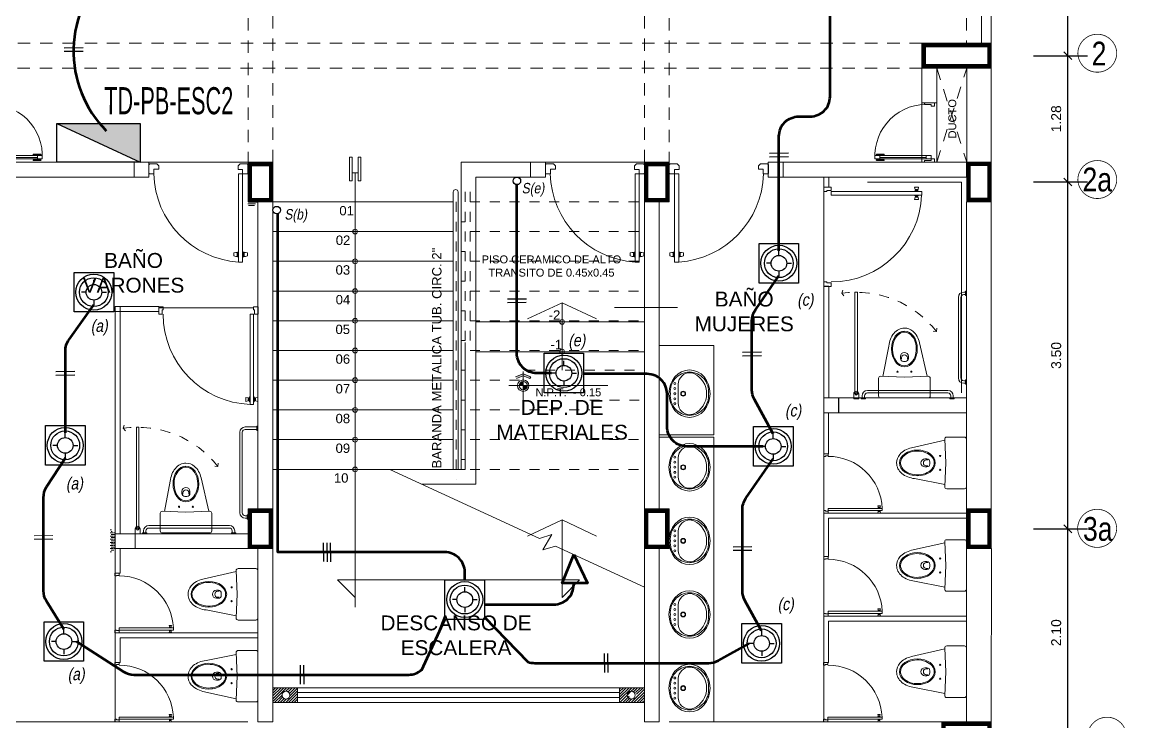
# Model space of a CAD drawing. Header units: millimetres. Extents: x 3354 to 3637, y 1117 to 1358.
# Drawn here: x 3563.05 to 3574.2, y 1167.85 to 1174.92 of the extents above; entities that cross this region are included whole.
import ezdxf

# ---------------------------------------------------------------- set-up
doc = ezdxf.new("R2010")
doc.units = ezdxf.units.MM
for name, pattern in [('CONTINUA', [0]), ('HIDDEN', [0.375, 0.25, -0.125]), ('TRAZOS1', [0.15, 0.1, -0.05])]:
    doc.linetypes.add(name, pattern=pattern)
for name, color, linetype, lineweight in [('ACCESORIOS', 4, 'Continuous', 18), ('cables', 152, 'Continuous', 60), ('CASCO', 252, 'Continuous', 9), ('MURO ALTO', 5, 'Continuous', 25), ('TABLERO', 122, 'Continuous', 25)]:
    doc.layers.add(name, color=color, linetype=linetype, lineweight=lineweight)
doc.layers.add('Efec-muebles', color=7, linetype='Continuous', lineweight=13, true_color=0x85826f)
doc.layers.add('LUMINARIAS', color=2, linetype='Continuous')
doc.styles.add('1', font='arial.ttf')
doc.styles.add('2-SIETE', font='ARIALN.TTF', dxfattribs={"height": 0.07})
doc.styles.add('BYE', font='ARIALN.TTF', dxfattribs={"oblique": 10, "height": 2})
doc.styles.get("Standard").update_dxf_attribs({"font": 'arial.ttf'})
doc.styles.add('style1', font='arial.ttf')
doc.styles.add('style2', font='arial.ttf')
doc.dimstyles.new('Esc  1  50', dxfattribs={"dimtxt": 0.1, "dimasz": 0.08, "dimexe": 0.2, "dimexo": 0.15, "dimgap": 0.065, "dimtad": 1, "dimzin": 4, "dimdsep": 46, "dimtxsty": 'Standard', "dimblk": 'OBLIQUE', "dimcen": 0.12, "dimdle": 0.15, "dimadec": 0, "dimazin": 0, "dimtfac": 1, "dimtix": 1, "dimtmove": 0, "dimatfit": 3, "dimldrblk": 'OBLIQUE', "dimfxl": 0, "dimarcsym": 0})

# ---------------------------------------------------------------- blocks, each defined once
blk = doc.blocks.new('ghjghg')
at = {"layer": 'Efec-muebles', "linetype": 'CONTINUA', "lineweight": 5, "ltscale": 0.002}
for p, q in [((722.41, 469.271), (722.41, 468.791)), ((722.609, 469.291), (722.43, 469.291)), ((722.619, 469.031), (722.629, 469.27)), ((722.628, 469.249), (722.933, 469.189)), ((722.629, 468.792), (722.619, 469.031)), ((722.779, 469.021), (722.779, 469.041)), ((722.801, 469.061), (722.815, 469.061)), ((722.815, 469.001), (722.801, 469.001)), ((722.809, 469.071), (722.829, 469.071)), ((722.829, 468.991), (722.809, 468.991)), ((722.869, 469.031), (722.869, 469.031)), ((722.629, 468.801), (722.965, 468.878)), ((722.43, 468.771), (722.609, 468.771))]:
    blk.add_line(p, q, dxfattribs=at)
for centre in [(722.675, 469.101), (722.675, 468.961)]:
    blk.add_circle(centre, 0.00635, dxfattribs=at)
for centre, radius, start, end in [((722.43, 469.271), 0.02, 90, 180), ((722.609, 469.271), 0.02, 357.5774, 90), ((722.809, 469.041), 0.03, 90, 180), ((722.809, 469.021), 0.03, 180, 270), ((722.815, 469.031), 0.03, 0, 90), ((722.815, 469.031), 0.03, 270, 0), ((722.829, 469.031), 0.04, 0, 90), ((722.829, 469.031), 0.04, 270, 360), ((722.43, 468.791), 0.02, 180, 270), ((722.609, 468.791), 0.02, 270, 2.4226)]:
    blk.add_arc(centre, radius, start, end, dxfattribs=at)
at = {"layer": 'Efec-muebles', "linetype": 'CONTINUA', "lineweight": 5, "ltscale": 0.002, "extrusion": (0, 0, -1)}
blk.add_ellipse((722.905, 469.031), major_axis=(0.18, 0), ratio=0.722222, dxfattribs=at)
at = {"layer": 'Efec-muebles', "linetype": 'CONTINUA', "lineweight": 5, "ltscale": 0.002}
for points, knots in [([(723.075, 469.031), (723.075, 469.003), (723.06, 468.974), (722.991, 468.919), (722.924, 468.904), (722.804, 468.926), (722.755, 468.961), (722.726, 469.042), (722.743, 469.088), (722.832, 469.148), (722.901, 469.159), (723.018, 469.131), (723.062, 469.093), (723.074, 469.045), (723.075, 469.038), (723.075, 469.031)], [0, 0, 0, 0, 0.74049, 0.74049, 1.813277, 1.813277, 2.886063, 2.886063, 3.958849, 3.958849, 5.031636, 5.031636, 6.104422, 6.104422, 6.283185, 6.283185, 6.283185, 6.283185]), ([(722.933, 469.189), (722.982, 469.184), (723.028, 469.167), (723.095, 469.11), (723.115, 469.071), (723.115, 469.031), (723.115, 469), (723.103, 468.97), (723.055, 468.912), (723.012, 468.889), (722.965, 468.878)], [4.853824, 4.853824, 4.853824, 4.853824, 5.580391, 5.580391, 6.283185, 6.283185, 6.283185, 6.822949, 6.822949, 7.551337, 7.551337, 7.551337, 7.551337])]:
    blk.add_open_spline(points, degree=3, knots=knots, dxfattribs=at)
blk = doc.blocks.new('hjkhjkuhku')
at = {"layer": 'CASCO'}
for p, q in [((734.6482, 326.1642), (734.6482, 326.2092)), ((734.6482, 326.2092), (734.6752, 326.2092)), ((734.6752, 326.1912), (734.6752, 326.2092)), ((735.2212, 326.2092), (735.2482, 326.2092)), ((735.2212, 326.1912), (735.2212, 326.2092)), ((735.2482, 326.2092), (735.2482, 326.1642)), ((735.2482, 326.2092), (735.2482, 326.1642)), ((734.6692, 326.1642), (734.6482, 326.1642)), ((734.6692, 326.1642), (734.6692, 326.1912)), ((734.6752, 326.1912), (734.6692, 326.1912)), ((734.6752, 326.1642), (734.6962, 326.1642)), ((734.6752, 326.1642), (734.6752, 325.6182)), ((734.6962, 325.6182), (734.6962, 326.1642)), ((735.2212, 326.1912), (735.2272, 326.1912)), ((735.2272, 326.1642), (735.2272, 326.1912)), ((735.2272, 326.1642), (735.2482, 326.1642)), ((734.6633, 325.6583), (734.649, 325.6612)), ((734.649, 325.6373), (734.649, 325.6612)), ((734.6743, 325.665), (734.6705, 325.6578)), ((734.6752, 325.665), (734.6743, 325.665)), ((734.6743, 325.665), (734.6743, 325.6335)), ((734.6962, 325.665), (734.6972, 325.665)), ((734.6972, 325.665), (734.701, 325.6578)), ((734.6972, 325.665), (734.6972, 325.6335)), ((734.7082, 325.6583), (734.7225, 325.6612)), ((734.7225, 325.6373), (734.7225, 325.6612)), ((734.6633, 325.6402), (734.649, 325.6373)), ((734.6633, 325.6545), (734.6633, 325.6583)), ((734.6633, 325.6545), (734.6633, 325.644)), ((734.6657, 325.6545), (734.6633, 325.6545)), ((734.6633, 325.644), (734.6633, 325.6402)), ((734.6657, 325.644), (734.6633, 325.644)), ((734.6681, 325.6559), (734.6657, 325.6559)), ((734.6657, 325.6545), (734.6657, 325.6559)), ((734.6657, 325.6545), (734.6657, 325.644)), ((734.6657, 325.644), (734.6657, 325.6426)), ((734.6681, 325.6426), (734.6657, 325.6426)), ((734.6681, 325.6559), (734.6681, 325.6578)), ((734.6705, 325.6578), (734.6681, 325.6578)), ((734.6681, 325.6559), (734.6681, 325.6426)), ((734.6681, 325.6426), (734.6681, 325.6406)), ((734.6705, 325.6406), (734.6681, 325.6406)), ((734.6705, 325.6578), (734.6705, 325.6406)), ((734.6743, 325.6335), (734.6705, 325.6406)), ((734.6752, 325.6335), (734.6743, 325.6335)), ((734.6752, 325.6182), (734.6962, 325.6182)), ((734.6962, 325.6492), (734.6962, 325.6492)), ((734.6962, 325.6492), (734.6962, 325.6492)), ((734.6962, 325.6335), (734.6972, 325.6335)), ((734.6972, 325.6335), (734.701, 325.6406)), ((734.701, 325.6578), (734.7034, 325.6578)), ((734.701, 325.6578), (734.701, 325.6406)), ((734.701, 325.6406), (734.7034, 325.6406)), ((734.7034, 325.6559), (734.7034, 325.6578)), ((734.7034, 325.6559), (734.7034, 325.6426)), ((734.7034, 325.6559), (734.7058, 325.6559)), ((734.7034, 325.6426), (734.7034, 325.6406)), ((734.7034, 325.6426), (734.7058, 325.6426)), ((734.7058, 325.6545), (734.7058, 325.6559)), ((734.7058, 325.6545), (734.7082, 325.6545)), ((734.7058, 325.6545), (734.7058, 325.644)), ((734.7058, 325.644), (734.7058, 325.6426)), ((734.7058, 325.644), (734.7082, 325.644)), ((734.7082, 325.6545), (734.7082, 325.6583)), ((734.7082, 325.6545), (734.7082, 325.644)), ((734.7082, 325.644), (734.7082, 325.6402)), ((734.7082, 325.6402), (734.7225, 325.6373))]:
    blk.add_line(p, q, dxfattribs=at)
blk.add_arc((734.6752, 326.1642), 0.546, 272.20423, 0, dxfattribs=at)
blk = doc.blocks.new('cgytutytry')
at = {"layer": 'CASCO'}
for p, q in [((-4.482, 891.175), (-4.487, 891.175)), ((-4.487, 891.175), (-4.487, 891.1)), ((-4.487, 891.1), (-4.487, 891.175)), ((-4.487, 891.175), (-4.482, 891.175)), ((-4.482, 891.18), (-4.482, 891.175)), ((-4.391, 891.18), (-4.482, 891.18)), ((-4.482, 891.175), (-4.482, 891.18)), ((-4.386, 891.126), (-4.432, 891.126)), ((-4.432, 891.126), (-4.432, 891.08)), ((-4.391, 891.18), (-4.391, 891.175)), ((-4.391, 891.18), (-4.391, 891.175)), ((-4.386, 891.175), (-4.391, 891.175)), ((-4.391, 891.175), (-4.386, 891.175)), ((-4.386, 891.175), (-4.386, 891.126)), ((-4.386, 891.175), (-4.386, 891.126)), ((-4.386, 891.085), (-4.386, 891.126)), ((-4.386, 891.126), (-3.497, 891.126)), ((-3.598, 891.132), (-3.598, 891.14)), ((-3.598, 891.14), (-3.594, 891.14)), ((-3.55, 891.132), (-3.598, 891.132)), ((-3.594, 891.155), (-3.589, 891.175)), ((-3.594, 891.14), (-3.594, 891.155)), ((-3.589, 891.175), (-3.559, 891.175)), ((-3.559, 891.175), (-3.554, 891.155)), ((-3.554, 891.155), (-3.554, 891.137)), ((-3.554, 891.137), (-3.55, 891.137)), ((-3.55, 891.137), (-3.55, 891.132)), ((-3.497, 891.126), (-3.497, 891.085)), ((-4.467, 891.08), (-4.487, 891.1)), ((-4.467, 891.08), (-4.487, 891.1)), ((-4.432, 891.08), (-4.467, 891.08)), ((-4.432, 891.08), (-4.467, 891.08)), ((-3.497, 891.085), (-4.386, 891.085)), ((-3.598, 891.075), (-3.598, 891.08)), ((-3.598, 891.08), (-3.55, 891.08)), ((-3.594, 891.075), (-3.598, 891.075)), ((-3.594, 891.057), (-3.594, 891.075)), ((-3.589, 891.037), (-3.594, 891.057)), ((-3.559, 891.037), (-3.589, 891.037)), ((-3.554, 891.057), (-3.559, 891.037)), ((-3.55, 891.075), (-3.554, 891.075)), ((-3.554, 891.075), (-3.554, 891.057)), ((-3.55, 891.08), (-3.55, 891.075)), ((-4.467, 890.281), (-4.487, 890.261)), ((-4.487, 890.261), (-4.467, 890.281)), ((-4.487, 890.261), (-4.487, 890.185)), ((-4.487, 890.185), (-4.487, 890.261)), ((-4.467, 890.281), (-4.433, 890.281)), ((-4.467, 890.281), (-4.433, 890.281)), ((-4.433, 890.281), (-4.433, 890.231)), ((-4.433, 890.231), (-4.386, 890.231)), ((-4.386, 890.231), (-4.386, 890.185)), ((-4.386, 890.231), (-4.386, 890.185)), ((-4.487, 890.185), (-4.482, 890.185)), ((-4.482, 890.185), (-4.487, 890.185)), ((-4.482, 890.185), (-4.482, 890.18)), ((-4.482, 890.18), (-4.482, 890.185)), ((-4.482, 890.18), (-4.391, 890.18)), ((-4.391, 890.185), (-4.386, 890.185)), ((-4.391, 890.185), (-4.391, 890.18)), ((-4.386, 890.185), (-4.391, 890.185)), ((-4.391, 890.185), (-4.391, 890.18))]:
    blk.add_line(p, q, dxfattribs=at)
for points in [[(-4.432, 891.08), (-4.432, 891.126), (-4.386, 891.126)], [(-4.386, 890.231), (-4.433, 890.231), (-4.433, 890.281)]]:
    blk.add_lwpolyline(points, dxfattribs=at)
for points in [[(-3.497, 891.126), (-3.497, 891.085), (-4.386, 891.085), (-4.386, 891.126)], [(-3.55, 891.132), (-3.55, 891.137), (-3.598, 891.137), (-3.598, 891.132)], [(-3.554, 891.14), (-3.554, 891.155), (-3.559, 891.175), (-3.589, 891.175), (-3.594, 891.155), (-3.594, 891.14)], [(-3.55, 891.08), (-3.55, 891.075), (-3.598, 891.075), (-3.598, 891.08)], [(-3.554, 891.071), (-3.554, 891.057), (-3.559, 891.037), (-3.589, 891.037), (-3.594, 891.057), (-3.594, 891.071)]]:
    blk.add_lwpolyline(points, close=True, dxfattribs=at)
blk.add_arc((-4.408, 891.143), 0.913, 271.3362, 356.359, dxfattribs=at)
blk = doc.blocks.new('puerta.90')
for p, q in [((-0.749, 0.05), (-0.749, 0.1)), ((-0.749, 0.072), (-0.05, 0.072)), ((-0.05, 0.05), (-0.05, 0.1))]:
    blk.add_line(p, q)
for points in [[(-0.075, 0.875), (0.025, 0.875), (0.025, 0.85), (0.075, 0.85), (0.075, 0.9), (-0.075, 0.9)], [(0.025, 0.05), (-0.824, 0.05), (-0.824, 0.1), (0.025, 0.1)], [(-0.796, 0.108), (-0.762, 0.108), (-0.762, 0.103), (-0.796, 0.103)], [(-0.796, 0.042), (-0.762, 0.042), (-0.762, 0.047), (-0.796, 0.047)], [(-0.075, 0.025), (0.025, 0.025), (0.025, 0.05), (0.075, 0.05), (0.075, 0), (-0.075, 0)]]:
    blk.add_lwpolyline(points, close=True)
for points in [[(-0.687, 0.124), (-0.797, 0.124), (-0.807, 0.114), (-0.807, 0.111), (-0.702, 0.111, 0.523954), (-0.687, 0.119)], [(-0.687, 0.026), (-0.797, 0.026), (-0.807, 0.036), (-0.807, 0.039), (-0.702, 0.039, -0.523954), (-0.687, 0.031)]]:
    blk.add_lwpolyline(points, format="xyb", close=True)
blk.add_arc((-0.043, 0.096), 0.782, 85.044, 183.3395)
blk = doc.blocks.new('dtyrdyt')
at = {"layer": 'CASCO'}
h = blk.add_hatch(color=256, dxfattribs=at)
h.paths.add_polyline_path([(850.126, 424.939), (850.167, 424.939, 0.414214), (850.126, 424.98)])
h.paths.add_polyline_path([(850.126, 424.898), (850.126, 424.939), (850.084, 424.939, 0.414214)])
blk.add_hatch(color=256, dxfattribs=at).paths.add_polyline_path([(850.126, 424.839), (850.057, 424.867), (850.049, 424.849), (850.126, 424.818), (850.202, 424.849), (850.194, 424.867)])
for p, q in [((850.126, 424.939), (850.126, 425.084)), ((849.981, 424.939), (850.981, 424.939)), ((850.126, 424.939), (850.126, 424.795)), ((850.126, 424.818), (850.049, 424.849)), ((850.126, 424.839), (850.057, 424.867)), ((850.126, 424.839), (850.194, 424.867)), ((850.126, 424.818), (850.202, 424.849)), ((850.202, 424.849), (850.194, 424.867))]:
    blk.add_line(p, q, dxfattribs=at)
for radius in [0.0578, 0.0413]:
    blk.add_circle((850.126, 424.939), radius, dxfattribs=at)
blk = doc.blocks.new('_Oblique')
at = {"color": 0, "linetype": 'ByBlock', "lineweight": -2}
blk.add_line((-0.5, -0.5), (0.5, 0.5), dxfattribs=at)
blk = doc.blocks.new('*D63')
at = {"layer": 'CASCO', "color": 0, "lineweight": -2, "transparency": 16777216}
for p, q in [((3573.601, 1167.552), (3573.601, 1169.951)), ((3573.255, 1169.801), (3573.801, 1169.801)), ((3573.255, 1167.702), (3573.801, 1167.702))]:
    blk.add_line(p, q, dxfattribs=at)
at = {"layer": 'Defpoints', "color": 0, "transparency": 16777216}
for p in [(3573.105, 1169.801), (3573.601, 1169.801), (3573.105, 1167.702)]:
    blk.add_point(p, dxfattribs=at)
at = {"layer": 'CASCO', "color": 0, "lineweight": -2, "transparency": 16777216, "xscale": 0.08, "yscale": 0.08, "zscale": 0.08}
for p, rotation in [((3573.601, 1169.801), 90), ((3573.601, 1167.702), 270)]:
    blk.add_blockref('_Oblique', p, dxfattribs=dict(at, rotation=rotation))
at = {"layer": 'CASCO', "color": 0, "transparency": 16777216, "insert": (3573.485, 1168.752), "char_height": 0.1, "attachment_point": 5, "rotation": 90}
blk.add_mtext('2.10', dxfattribs=at)
blk = doc.blocks.new('*D64')
at = {"layer": 'CASCO', "color": 0, "lineweight": -2, "transparency": 16777216}
for p, q in [((3573.601, 1169.651), (3573.601, 1173.452)), ((3573.255, 1173.302), (3573.801, 1173.302)), ((3573.255, 1169.801), (3573.801, 1169.801))]:
    blk.add_line(p, q, dxfattribs=at)
at = {"layer": 'Defpoints', "color": 0, "transparency": 16777216}
for p in [(3573.105, 1173.302), (3573.601, 1173.302), (3573.105, 1169.801)]:
    blk.add_point(p, dxfattribs=at)
at = {"layer": 'CASCO', "color": 0, "lineweight": -2, "transparency": 16777216, "xscale": 0.08, "yscale": 0.08, "zscale": 0.08}
for p, rotation in [((3573.601, 1173.302), 90), ((3573.601, 1169.801), 270)]:
    blk.add_blockref('_Oblique', p, dxfattribs=dict(at, rotation=rotation))
at = {"layer": 'CASCO', "color": 0, "transparency": 16777216, "insert": (3573.485, 1171.551), "char_height": 0.1, "attachment_point": 5, "rotation": 90}
blk.add_mtext('3.50', dxfattribs=at)
blk = doc.blocks.new('*D65')
at = {"layer": 'CASCO', "color": 0, "lineweight": -2, "transparency": 16777216}
for p, q in [((3573.601, 1174.427), (3573.601, 1177.602)), ((3573.255, 1177.452), (3573.801, 1177.452)), ((3573.255, 1174.577), (3573.801, 1174.577))]:
    blk.add_line(p, q, dxfattribs=at)
at = {"layer": 'Defpoints', "color": 0, "transparency": 16777216}
for p in [(3573.105, 1177.452), (3573.601, 1177.452), (3573.105, 1174.577)]:
    blk.add_point(p, dxfattribs=at)
at = {"layer": 'CASCO', "color": 0, "lineweight": -2, "transparency": 16777216, "xscale": 0.08, "yscale": 0.08, "zscale": 0.08}
for p, rotation in [((3573.601, 1177.452), 90), ((3573.601, 1174.577), 270)]:
    blk.add_blockref('_Oblique', p, dxfattribs=dict(at, rotation=rotation))
at = {"layer": 'CASCO', "color": 0, "transparency": 16777216, "insert": (3573.485, 1176.015), "char_height": 0.1, "attachment_point": 5, "rotation": 90}
blk.add_mtext('2.87', dxfattribs=at)
blk = doc.blocks.new('*D66')
at = {"layer": 'CASCO', "color": 0, "lineweight": -2, "transparency": 16777216}
for p, q in [((3573.601, 1173.152), (3573.601, 1174.727)), ((3573.255, 1174.577), (3573.801, 1174.577)), ((3573.255, 1173.302), (3573.801, 1173.302))]:
    blk.add_line(p, q, dxfattribs=at)
at = {"layer": 'Defpoints', "color": 0, "transparency": 16777216}
for p in [(3573.105, 1174.577), (3573.601, 1174.577), (3573.105, 1173.302)]:
    blk.add_point(p, dxfattribs=at)
at = {"layer": 'CASCO', "color": 0, "lineweight": -2, "transparency": 16777216, "xscale": 0.08, "yscale": 0.08, "zscale": 0.08}
for p, rotation in [((3573.601, 1174.577), 90), ((3573.601, 1173.302), 270)]:
    blk.add_blockref('_Oblique', p, dxfattribs=dict(at, rotation=rotation))
at = {"layer": 'CASCO', "color": 0, "transparency": 16777216, "insert": (3573.485, 1173.94), "char_height": 0.1, "attachment_point": 5, "rotation": 90}
blk.add_mtext('1.28', dxfattribs=at)
blk = doc.blocks.new('FLUORESCENTE CIRCULAR 1x32W')
at = {"layer": 'LUMINARIAS'}
for p, q in [((1338.2108, 550.5744), (1338.2108, 550.6095)), ((1338.1516, 550.5152), (1338.1165, 550.5152)), ((1338.27, 550.5152), (1338.3051, 550.5152)), ((1338.2108, 550.456), (1338.2108, 550.4209))]:
    blk.add_line(p, q, dxfattribs=at)
blk.add_lwpolyline([(1338.0603, 550.6647), (1338.3603, 550.6647), (1338.3603, 550.3647), (1338.0603, 550.3647)], close=True, dxfattribs=at)
for centre, radius in [((1338.2103, 550.5147), 0.136), ((1338.2103, 550.5147), 0.1091), ((1338.2108, 550.5152), 0.0592)]:
    blk.add_circle(centre, radius, dxfattribs=at)
blk = doc.blocks.new('TABLERO ELECTRICO')
at = {"layer": 'TABLERO'}
blk.add_hatch(color=256, dxfattribs=at).paths.add_polyline_path([(138.8883, 62.4182), (138.8883, 61.6883), (139.2284, 62.4182)])
blk.add_line((138.8883, 61.6883), (139.2284, 62.4182), dxfattribs=at)
blk.add_lwpolyline([(139.2284, 62.4182), (139.2284, 61.6883), (138.8883, 61.6883), (138.8883, 62.4182)], close=True, dxfattribs=at)

msp = doc.modelspace()

# ---------------------------------------------------------------- hatches: boundary and pattern name
at = {"layer": 'CASCO'}
h = msp.add_hatch(dxfattribs=at)
h.set_pattern_fill('DOTS', color=256, scale=0.01, angle=180, style=0)
h.set_pattern_definition([(180, (1531.904361, -209.50387), (-0.0079375, -0.015875), [0, -0.015875])])
h.paths.add_polyline_path([(3565.329, 1173.051), (3565.329, 1173.1), (3565.329, 1173.101), (3565.428, 1173.101), (3565.378, 1173.051)])
h = msp.add_hatch(dxfattribs=at)
h.set_pattern_fill('DOTS', color=256, scale=0.01, angle=180, style=0)
h.set_pattern_definition([(180, (1533.245724, -206.253875), (-0.0079375, -0.015875), [0, -0.015875])])
h.paths.add_polyline_path([(3563.988, 1169.601), (3563.938, 1169.551), (3563.938, 1169.801), (3563.988, 1169.751)])
at = {"layer": 'CASCO', "lineweight": 5}
h = msp.add_hatch(dxfattribs=at)
h.set_pattern_fill('_USER', color=256, scale=0.02, angle=45, pattern_type=0)
h.set_pattern_definition([(45, (1628.95005, -189.875028), (-0.01414213562, 0.01414213562), [])])
edge = h.paths.add_edge_path()
edge.add_arc((3565.711, 1168.122), 0.0395, 180, 540)
h.paths.add_polyline_path([(3565.828, 1168.047), (3565.578, 1168.047), (3565.578, 1168.197), (3565.828, 1168.197)])
h = msp.add_hatch(dxfattribs=at)
h.set_pattern_fill('_USER', color=256, scale=0.02, angle=45, pattern_type=0)
h.set_pattern_definition([(45, (1625.448555, -189.875028), (-0.01414213562, 0.01414213562), [])])
edge = h.paths.add_edge_path()
edge.add_arc((3569.212, 1168.122), 0.0395, 180, 540)
h.paths.add_polyline_path([(3569.329, 1168.047), (3569.079, 1168.047), (3569.079, 1168.197), (3569.329, 1168.197)])

# ---------------------------------------------------------------- linework, layer by layer
at = {"ltscale": 0.5}
for p, q in [((3563.472, 1174.657), (3563.663, 1174.66)), ((3563.472, 1174.621), (3563.663, 1174.624)), ((3570.591, 1173.593), (3570.782, 1173.596)), ((3570.591, 1173.557), (3570.782, 1173.56)), ((3567.947, 1172.121), (3568.138, 1172.124)), ((3567.947, 1172.085), (3568.137, 1172.088)), ((3570.318, 1171.584), (3570.509, 1171.587)), ((3570.318, 1171.548), (3570.509, 1171.551)), ((3563.389, 1171.389), (3563.58, 1171.391)), ((3563.389, 1171.353), (3563.58, 1171.356)), ((3566.088, 1169.66), (3566.091, 1169.47)), ((3566.124, 1169.66), (3566.127, 1169.469)), ((3566.159, 1169.66), (3566.162, 1169.469)), ((3570.223, 1169.62), (3570.414, 1169.623)), ((3570.223, 1169.584), (3570.414, 1169.587)), ((3568.922, 1168.542), (3568.925, 1168.351)), ((3568.958, 1168.542), (3568.96, 1168.351)), ((3565.854, 1168.424), (3565.856, 1168.233)), ((3565.889, 1168.424), (3565.892, 1168.233))]:
    msp.add_line(p, q, dxfattribs=at)
at = {"color": 7, "linetype": 'Continuous', "ltscale": 0.25}
for centre in [(3568.042, 1173.313), (3565.618, 1173.018)]:
    msp.add_circle(centre, 0.038, dxfattribs=at)
at = {"layer": 'cables'}
for points in [[(3570.687, 1172.607), (3570.687, 1173.763, -0.414214), (3570.887, 1173.963), (3571.002, 1173.963, 0.414214), (3571.202, 1174.163), (3571.202, 1175.553)], [(3568.39, 1171.372), (3568.242, 1171.372, -0.414214), (3568.042, 1171.572), (3568.042, 1173.275)], [(3567.516, 1169.286), (3567.516, 1169.365, 0.414214), (3567.316, 1169.565), (3565.629, 1169.565), (3565.629, 1172.986)], [(3570.629, 1170.759), (3570.439, 1171.105, -0.126463), (3570.414, 1171.202), (3570.414, 1171.898, -0.152416), (3570.449, 1172.012), (3570.687, 1172.355)], [(3563.485, 1170.769), (3563.485, 1171.594, -0.156256), (3563.522, 1171.711), (3563.773, 1172.063)], [(3570.527, 1170.633), (3569.757, 1170.633, -0.414214), (3569.557, 1170.833), (3569.557, 1171.164, 0.414214), (3569.357, 1171.364), (3568.715, 1171.364)], [(3563.47, 1168.789), (3563.295, 1169.07, -0.140596), (3563.264, 1169.176), (3563.264, 1170.115, -0.143447), (3563.296, 1170.223), (3563.485, 1170.518)], [(3570.512, 1168.77), (3570.343, 1169.078, -0.12609), (3570.318, 1169.174), (3570.318, 1169.997, -0.153), (3570.354, 1170.111), (3570.629, 1170.507)], [(3567.715, 1169.037), (3568.415, 1169.037, 0.414214), (3568.615, 1169.237), (3568.615, 1169.251)], [(3563.596, 1168.663), (3564.069, 1168.36, 0.143585), (3564.177, 1168.328), (3566.95, 1168.328, 0.179968), (3567.081, 1168.377), (3567.315, 1168.886)], [(3567.715, 1168.91), (3568.154, 1168.458, 0.087136), (3568.222, 1168.446), (3569.978, 1168.446, 0.12723), (3570.075, 1168.471), (3570.386, 1168.644)]]:
    msp.add_lwpolyline(points, format="xyb", dxfattribs=at)
msp.add_lwpolyline([(3568.615, 1169.543), (3568.753, 1169.251), (3568.498, 1169.251), (3568.615, 1169.543)], dxfattribs=at)
msp.add_arc((3564.71, 1174.623), 1.143, 132.4684, 224.7589, dxfattribs=at)
at = {"layer": 'CASCO'}
for p, q in [((3572.13, 1174.452), (3572.13, 1173.501)), ((3572.28, 1174.452), (3572.28, 1173.501)), ((3569.664, 1172.036), (3569.026, 1172.036)), ((3563.988, 1169.601), (3563.988, 1167.852)), ((3572.33, 1167.602), (3572.33, 1167.852))]:
    msp.add_line(p, q, dxfattribs=at)
at = {"layer": 'CASCO', "linetype": 'HIDDEN', "lineweight": 5, "ltscale": 0.5}
for p, q in [((3572.28, 1174.452), (3572.582, 1173.502)), ((3572.28, 1173.501), (3572.582, 1174.452))]:
    msp.add_line(p, q, dxfattribs=at)
at = {"layer": 'CASCO', "lineweight": 5}
for p, q in [((3564.379, 1173.501), (3564.329, 1173.501)), ((3565.329, 1173.501), (3564.329, 1173.501)), ((3565.329, 1173.501), (3565.279, 1173.501)), ((3569.329, 1173.501), (3568.329, 1173.501)), ((3566.409, 1173.394), (3566.379, 1173.394)), ((3566.409, 1173.394), (3566.409, 1169.009)), ((3566.409, 1173.394), (3566.439, 1173.394)), ((3566.41, 1173.394), (3566.41, 1169.009)), ((3571.139, 1167.852), (3571.138, 1173.251)), ((3567.399, 1173.101), (3565.579, 1173.101)), ((3567.399, 1173.201), (3567.399, 1170.401)), ((3567.449, 1173.201), (3567.449, 1170.401)), ((3567.479, 1173.201), (3567.479, 1170.401)), ((3567.479, 1172.901), (3567.519, 1172.901)), ((3567.399, 1172.801), (3565.579, 1172.801)), ((3567.479, 1172.601), (3567.519, 1172.601)), ((3567.399, 1172.501), (3565.578, 1172.501)), ((3567.399, 1172.201), (3565.578, 1172.201)), ((3567.479, 1172.301), (3567.519, 1172.301)), ((3571.321, 1172.178), (3571.33, 1172.211)), ((3571.321, 1172.178), (3571.342, 1172.154)), ((3564.427, 1172.031), (3565.384, 1172.031)), ((3567.479, 1172.001), (3567.519, 1172.001)), ((3568.498, 1172.083), (3568.149, 1171.919)), ((3568.498, 1172.083), (3568.498, 1171.401)), ((3568.498, 1172.083), (3568.846, 1171.919)), ((3567.399, 1171.901), (3565.578, 1171.901)), ((3569.329, 1171.889), (3567.629, 1171.889)), ((3572.276, 1171.792), (3572.243, 1171.796)), ((3572.276, 1171.792), (3572.28, 1171.826)), ((3567.479, 1171.701), (3567.519, 1171.701)), ((3567.519, 1171.683), (3567.519, 1170.401)), ((3569.479, 1171.65), (3570.029, 1171.65)), ((3570.029, 1171.65), (3570.029, 1170.75)), ((3567.399, 1171.601), (3565.578, 1171.601)), ((3569.329, 1171.589), (3567.629, 1171.589)), ((3567.479, 1171.401), (3567.519, 1171.401)), ((3567.399, 1171.301), (3565.578, 1171.301)), ((3567.479, 1171.101), (3567.519, 1171.101)), ((3567.399, 1171.001), (3565.578, 1171.001)), ((3564.069, 1170.816), (3564.079, 1170.848)), ((3564.069, 1170.816), (3564.091, 1170.791)), ((3567.479, 1170.801), (3567.519, 1170.801)), ((3569.479, 1170.75), (3570.029, 1170.75)), ((3567.399, 1170.701), (3565.578, 1170.701)), ((3569.479, 1170.725), (3570.029, 1170.725)), ((3570.029, 1170.725), (3570.029, 1167.852)), ((3565.025, 1170.43), (3564.992, 1170.434)), ((3565.025, 1170.43), (3565.028, 1170.463)), ((3567.479, 1170.501), (3567.519, 1170.501)), ((3567.399, 1170.401), (3565.577, 1170.401)), ((3566.758, 1170.401), (3568.269, 1169.703)), ((3567.454, 1170.401), (3567.389, 1170.401)), ((3567.429, 1170.401), (3567.389, 1170.401)), ((3567.429, 1170.401), (3567.389, 1170.401)), ((3567.454, 1170.401), (3567.519, 1170.401)), ((3567.479, 1170.401), (3567.519, 1170.401)), ((3568.498, 1169.89), (3568.149, 1169.727)), ((3568.498, 1169.89), (3568.498, 1169.109)), ((3568.498, 1169.89), (3568.846, 1169.727)), ((3568.432, 1169.627), (3569.329, 1169.213)), ((3566.231, 1169.286), (3568.675, 1169.286)), ((3566.409, 1169.109), (3566.231, 1169.286)), ((3568.498, 1169.109), (3568.675, 1169.286)), ((3562.579, 1167.852), (3565.328, 1167.852)), ((3572.33, 1167.852), (3569.58, 1167.852))]:
    msp.add_line(p, q, dxfattribs=at)
at = {"layer": 'CASCO', "linetype": 'TRAZOS1', "lineweight": 5}
for p, q in [((3567.429, 1173.101), (3567.429, 1170.301)), ((3567.519, 1173.201), (3567.519, 1171.683)), ((3567.569, 1173.201), (3567.569, 1171.659)), ((3567.569, 1173.101), (3569.329, 1173.101)), ((3567.569, 1172.801), (3569.329, 1172.801)), ((3567.569, 1172.501), (3569.329, 1172.501)), ((3567.569, 1172.201), (3569.329, 1172.201)), ((3567.569, 1171.901), (3569.329, 1171.901)), ((3567.569, 1171.601), (3569.329, 1171.601)), ((3568.128, 1171.401), (3569.329, 1171.401)), ((3567.569, 1171.301), (3568.128, 1171.301)), ((3568.777, 1171.101), (3569.329, 1171.101)), ((3567.569, 1171.001), (3568.777, 1171.001)), ((3567.569, 1170.701), (3569.329, 1170.701)), ((3567.569, 1170.401), (3569.329, 1170.401))]:
    msp.add_line(p, q, dxfattribs=at)
at = {"layer": 'CASCO', "linetype": 'Continuous', "lineweight": 5}
for p, q in [((3572.57, 1172.201), (3572.57, 1172.157)), ((3572.57, 1172.201), (3572.58, 1172.201)), ((3572.58, 1172.201), (3572.58, 1172.157)), ((3572.498, 1171.324), (3572.498, 1172.137)), ((3572.523, 1171.324), (3572.523, 1172.137)), ((3572.57, 1172.191), (3572.552, 1172.191)), ((3572.57, 1172.166), (3572.552, 1172.166)), ((3572.57, 1172.157), (3572.58, 1172.157)), ((3571.579, 1171.197), (3572.392, 1171.197)), ((3572.571, 1171.295), (3572.552, 1171.295)), ((3572.571, 1171.27), (3572.552, 1171.27)), ((3572.571, 1171.261), (3572.571, 1171.305)), ((3572.571, 1171.305), (3572.581, 1171.305)), ((3572.571, 1171.261), (3572.581, 1171.261)), ((3572.581, 1171.261), (3572.581, 1171.305)), ((3571.515, 1171.123), (3571.559, 1171.123)), ((3571.515, 1171.123), (3571.515, 1171.114)), ((3571.515, 1171.114), (3571.559, 1171.114)), ((3571.525, 1171.123), (3571.525, 1171.143)), ((3571.55, 1171.123), (3571.55, 1171.143)), ((3571.559, 1171.123), (3571.559, 1171.114)), ((3571.579, 1171.172), (3572.392, 1171.172)), ((3572.455, 1171.123), (3572.411, 1171.123)), ((3572.411, 1171.123), (3572.411, 1171.114)), ((3572.455, 1171.114), (3572.411, 1171.114)), ((3572.421, 1171.123), (3572.421, 1171.143)), ((3572.446, 1171.123), (3572.446, 1171.143)), ((3572.455, 1171.123), (3572.455, 1171.114)), ((3565.246, 1169.962), (3565.246, 1170.775)), ((3565.271, 1169.962), (3565.271, 1170.775)), ((3565.418, 1170.829), (3565.3, 1170.829)), ((3565.418, 1170.804), (3565.3, 1170.804)), ((3565.418, 1170.838), (3565.418, 1170.794)), ((3565.418, 1170.838), (3565.428, 1170.838)), ((3565.418, 1170.794), (3565.428, 1170.794)), ((3565.428, 1170.838), (3565.428, 1170.794)), ((3565.32, 1169.932), (3565.3, 1169.932)), ((3565.32, 1169.907), (3565.3, 1169.907)), ((3565.32, 1169.898), (3565.32, 1169.942)), ((3565.32, 1169.942), (3565.329, 1169.942)), ((3565.32, 1169.898), (3565.329, 1169.898)), ((3565.329, 1169.898), (3565.329, 1169.942)), ((3564.264, 1169.761), (3564.308, 1169.761)), ((3564.264, 1169.761), (3564.264, 1169.751)), ((3564.264, 1169.751), (3564.308, 1169.751)), ((3564.273, 1169.761), (3564.273, 1169.78)), ((3564.298, 1169.761), (3564.298, 1169.78)), ((3564.308, 1169.761), (3564.308, 1169.751)), ((3564.327, 1169.834), (3565.14, 1169.834)), ((3564.327, 1169.809), (3565.14, 1169.809)), ((3565.204, 1169.761), (3565.16, 1169.761)), ((3565.16, 1169.761), (3565.16, 1169.751)), ((3565.204, 1169.751), (3565.16, 1169.751)), ((3565.169, 1169.761), (3565.169, 1169.78)), ((3565.194, 1169.761), (3565.194, 1169.78)), ((3565.204, 1169.761), (3565.204, 1169.751))]:
    msp.add_line(p, q, dxfattribs=at)
at = {"layer": 'CASCO', "lineweight": 5, "ltscale": 0.002}
for p, q in [((3564.427, 1171.981), (3564.427, 1172.031)), ((3569.479, 1171.65), (3570.029, 1171.65)), ((3571.138, 1169.959), (3572.58, 1169.959)), ((3571.138, 1169.959), (3571.138, 1169.52)), ((3571.188, 1169.909), (3571.188, 1169.52)), ((3571.188, 1169.909), (3572.58, 1169.909)), ((3571.138, 1168.92), (3572.578, 1168.92)), ((3571.138, 1168.92), (3571.138, 1168.452)), ((3571.188, 1168.87), (3571.188, 1168.452)), ((3571.188, 1168.87), (3572.578, 1168.87)), ((3563.987, 1168.752), (3563.987, 1168.452)), ((3563.988, 1168.752), (3565.428, 1168.752)), ((3564.037, 1168.702), (3564.037, 1168.452)), ((3564.038, 1168.702), (3565.428, 1168.702))]:
    msp.add_line(p, q, dxfattribs=at)
at = {"layer": 'CASCO', "lineweight": 5, "ltscale": 2}
for p, q in [((3571.138, 1170.559), (3571.188, 1170.559)), ((3571.138, 1169.52), (3571.188, 1169.52)), ((3563.988, 1169.352), (3564.038, 1169.352)), ((3563.987, 1168.452), (3564.037, 1168.452)), ((3571.138, 1168.452), (3571.188, 1168.452))]:
    msp.add_line(p, q, dxfattribs=at)
at = {"layer": 'CASCO', "ltscale": 0.5}
for p, q in [((3563.169, 1169.731), (3563.36, 1169.734)), ((3563.169, 1169.695), (3563.36, 1169.698))]:
    msp.add_line(p, q, dxfattribs=at)
at = {"layer": 'CASCO', "lineweight": 5}
for points in [[(3562.078, 1174.702), (3562.078, 1177.205), (3572.83, 1177.205), (3572.83, 1174.702)], [(3562.178, 1174.702), (3562.178, 1177.105), (3572.73, 1177.105), (3572.73, 1174.702)], [(3566.758, 1170.401), (3567.479, 1170.401), (3567.479, 1173.501)], [(3568.432, 1169.627), (3568.305, 1169.588), (3568.396, 1169.742), (3568.269, 1169.703)], [(3569.079, 1168.147), (3565.828, 1168.147)], [(3565.828, 1168.097), (3569.079, 1168.097)]]:
    msp.add_lwpolyline(points, dxfattribs=at)
at = {"layer": 'CASCO', "linetype": 'HIDDEN', "lineweight": 5, "ltscale": 0.5}
for points in [[(3565.579, 1177.205), (3565.329, 1177.205), (3565.329, 1173.501), (3565.579, 1173.501)], [(3569.329, 1177.205), (3569.579, 1177.205), (3569.579, 1173.501), (3569.329, 1173.501)], [(3572.83, 1177.205), (3572.579, 1177.205), (3572.579, 1174.702), (3572.83, 1174.702)], [(3562.778, 1174.452), (3572.13, 1174.452), (3572.13, 1174.702), (3562.778, 1174.702)]]:
    msp.add_lwpolyline(points, close=True, dxfattribs=at)
at = {"layer": 'CASCO', "ltscale": 2, "const_width": 0.0076}
for points in [[(3573.703, 1174.597, 0.951688), (3574.096, 1174.597, 1)], [(3573.703, 1173.322, 0.951688), (3574.096, 1173.322, 1)], [(3573.701, 1169.801, 0.951688), (3574.095, 1169.801, 1)], [(3573.801, 1167.702, 0.951688), (3574.195, 1167.702, 1)]]:
    msp.add_lwpolyline(points, format="xyb", close=True, dxfattribs=at)
at = {"layer": 'CASCO', "lineweight": 5}
for points in [[(3572.83, 1174.702), (3572.13, 1174.702), (3572.13, 1174.452), (3572.83, 1174.452)], [(3566.351, 1173.312), (3566.351, 1173.554), (3566.379, 1173.554), (3566.379, 1173.312)], [(3566.467, 1173.312), (3566.467, 1173.554), (3566.439, 1173.554), (3566.439, 1173.312)], [(3564.179, 1173.501), (3564.179, 1173.351), (3564.329, 1173.351), (3564.329, 1173.501)], [(3565.329, 1173.501), (3565.579, 1173.501), (3565.579, 1173.101), (3565.329, 1173.101)], [(3565.329, 1173.101), (3565.579, 1173.101), (3565.579, 1173.501), (3565.329, 1173.501)], [(3568.329, 1173.501), (3568.329, 1173.351), (3568.179, 1173.351), (3568.179, 1173.501)], [(3569.329, 1173.501), (3569.579, 1173.501), (3569.579, 1173.101), (3569.329, 1173.101)], [(3569.329, 1173.101), (3569.579, 1173.101), (3569.579, 1173.501), (3569.329, 1173.501)], [(3570.729, 1173.501), (3570.729, 1173.351), (3570.579, 1173.351), (3570.579, 1173.501)], [(3572.582, 1173.102), (3572.83, 1173.102), (3572.83, 1173.502), (3572.582, 1173.502)], [(3571.288, 1171.122), (3571.288, 1170.972), (3571.138, 1170.972), (3571.138, 1171.122)], [(3572.58, 1171.122), (3571.29, 1171.122), (3571.29, 1170.972), (3572.58, 1170.972)], [(3565.329, 1170.001), (3565.578, 1170.001), (3565.578, 1169.601), (3565.329, 1169.601)], [(3569.578, 1170.001), (3569.329, 1170.001), (3569.329, 1169.601), (3569.578, 1169.601)], [(3572.829, 1170.001), (3572.581, 1170.001), (3572.581, 1169.601), (3572.829, 1169.601)], [(3572.829, 1170.001), (3572.581, 1170.001), (3572.581, 1169.601), (3572.829, 1169.601)], [(3563.988, 1169.601), (3564.188, 1169.601), (3564.188, 1169.751), (3563.988, 1169.751)], [(3565.329, 1169.601), (3564.188, 1169.601), (3564.188, 1169.751), (3565.329, 1169.751)], [(3565.828, 1168.047), (3565.578, 1168.047), (3565.578, 1168.197), (3565.828, 1168.197)], [(3565.828, 1168.047), (3569.079, 1168.047), (3569.079, 1168.197), (3565.828, 1168.197)], [(3569.329, 1168.047), (3569.079, 1168.047), (3569.079, 1168.197), (3569.329, 1168.197)], [(3572.83, 1167.602), (3572.33, 1167.602), (3572.33, 1167.852), (3572.83, 1167.852)]]:
    msp.add_lwpolyline(points, close=True, dxfattribs=at)
at = {"layer": 'CASCO', "const_width": 0.04}
for points in [[(3572.81, 1174.682), (3572.15, 1174.682), (3572.15, 1174.472), (3572.81, 1174.472)], [(3565.349, 1173.121), (3565.559, 1173.121), (3565.559, 1173.481), (3565.349, 1173.481)], [(3569.349, 1173.121), (3569.559, 1173.121), (3569.559, 1173.481), (3569.349, 1173.481)], [(3572.602, 1173.122), (3572.81, 1173.122), (3572.81, 1173.482), (3572.602, 1173.482)], [(3565.349, 1169.981), (3565.558, 1169.981), (3565.558, 1169.621), (3565.349, 1169.621)], [(3569.558, 1169.981), (3569.349, 1169.981), (3569.349, 1169.621), (3569.558, 1169.621)], [(3572.809, 1169.981), (3572.601, 1169.981), (3572.601, 1169.621), (3572.809, 1169.621)], [(3572.81, 1167.622), (3572.35, 1167.622), (3572.35, 1167.832), (3572.81, 1167.832)]]:
    msp.add_lwpolyline(points, close=True, dxfattribs=at)
at = {"layer": 'CASCO'}
for points in [[(3572.13, 1173.501), (3572.28, 1173.501), (3572.28, 1174.452), (3572.13, 1174.452)], [(3572.28, 1174.452), (3572.13, 1174.452), (3572.13, 1174.101), (3572.28, 1174.101)], [(3572.582, 1174.452), (3572.83, 1174.452), (3572.83, 1173.502), (3572.582, 1173.502)], [(3564.179, 1173.351), (3564.179, 1173.501), (3562.326, 1173.501), (3562.326, 1173.351)], [(3564.179, 1173.501), (3562.327, 1173.501), (3562.327, 1173.351), (3564.179, 1173.351)], [(3572.581, 1173.351), (3572.581, 1173.501), (3570.729, 1173.501), (3570.729, 1173.351)], [(3572.581, 1173.501), (3570.729, 1173.501), (3570.729, 1173.351), (3572.581, 1173.351)], [(3565.579, 1170.001), (3565.428, 1170.001), (3565.428, 1173.101), (3565.579, 1173.101)], [(3569.329, 1170.001), (3569.479, 1170.001), (3569.479, 1173.101), (3569.329, 1173.101)], [(3569.329, 1170.001), (3569.479, 1170.001), (3569.479, 1173.101), (3569.329, 1173.101)], [(3572.83, 1173.102), (3572.581, 1173.102), (3572.581, 1170.001), (3572.83, 1170.001)], [(3565.578, 1169.601), (3565.428, 1169.601), (3565.428, 1167.852), (3565.578, 1167.852)], [(3569.329, 1169.601), (3569.479, 1169.601), (3569.479, 1167.852), (3569.329, 1167.852)], [(3572.581, 1169.601), (3572.831, 1169.601), (3572.83, 1167.852), (3572.58, 1167.852)], [(3572.581, 1169.601), (3572.831, 1169.601), (3572.83, 1167.852), (3572.58, 1167.852)], [(3572.581, 1169.601), (3572.831, 1169.601), (3572.83, 1167.852), (3572.58, 1167.852)], [(3572.581, 1169.601), (3572.831, 1169.601), (3572.83, 1167.852), (3572.58, 1167.852)]]:
    msp.add_lwpolyline(points, close=True, dxfattribs=at)
for points in [[(3567.479, 1173.501), (3568.179, 1173.501), (3568.179, 1173.351), (3567.629, 1173.351), (3567.629, 1170.251), (3567.082, 1170.251)], [(3571.579, 1173.301), (3571.629, 1173.301), (3572.529, 1173.301), (3572.53, 1171.172)]]:
    msp.add_lwpolyline(points, dxfattribs=at)
at = {"layer": 'CASCO', "lineweight": 5, "ltscale": 0.002}
for points in [[(3571.19, 1173.351), (3571.14, 1173.351), (3571.14, 1173.251), (3571.19, 1173.251)], [(3571.19, 1171.122), (3571.14, 1171.122), (3571.14, 1172.249), (3571.19, 1172.249)], [(3563.988, 1169.751), (3564.038, 1169.751), (3564.038, 1172.044), (3563.988, 1172.044)], [(3564.427, 1171.994), (3563.988, 1171.994), (3563.988, 1172.044), (3564.427, 1172.044)], [(3571.188, 1170.559), (3571.138, 1170.559), (3571.138, 1170.972), (3571.188, 1170.972)], [(3563.988, 1169.601), (3564.038, 1169.601), (3564.038, 1169.352), (3563.988, 1169.352)]]:
    msp.add_lwpolyline(points, close=True, dxfattribs=at)
at = {"layer": 'CASCO', "linetype": 'Continuous', "lineweight": 5}
for points in [[(3571.479, 1171.164), (3571.454, 1171.164), (3571.454, 1172.189), (3571.479, 1172.189)], [(3571.492, 1171.114), (3571.442, 1171.114), (3571.442, 1171.164), (3571.492, 1171.164)], [(3564.228, 1169.801), (3564.203, 1169.801), (3564.203, 1170.826), (3564.228, 1170.826)], [(3564.24, 1169.751), (3564.19, 1169.751), (3564.19, 1169.801), (3564.24, 1169.801)]]:
    msp.add_lwpolyline(points, close=True, dxfattribs=at)
at = {"layer": 'CASCO', "lineweight": 5}
for centre, radius in [((3566.409, 1172.801), 0.0242), ((3566.409, 1172.501), 0.0242), ((3566.409, 1172.201), 0.0242), ((3566.409, 1171.901), 0.0242), ((3568.498, 1171.889), 0.0242), ((3566.409, 1171.601), 0.0242), ((3568.498, 1171.589), 0.0242), ((3566.409, 1171.301), 0.0242), ((3566.409, 1171.001), 0.0242), ((3566.409, 1170.701), 0.0242), ((3566.409, 1170.401), 0.0242), ((3565.711, 1168.122), 0.0395), ((3569.196, 1168.122), 0.0395)]:
    msp.add_circle(centre, radius, dxfattribs=at)
at = {"layer": 'CASCO', "linetype": 'Continuous', "lineweight": 5}
for centre in [(3571.467, 1171.164), (3564.215, 1169.801)]:
    msp.add_circle(centre, 0.0125, dxfattribs=at)
at = {"layer": 'CASCO', "lineweight": 5}
msp.add_arc((3567.424, 1173.201), 0.025, 0, 180, dxfattribs=at)
at = {"layer": 'CASCO', "linetype": 'TRAZOS1', "lineweight": 5}
for centre in [(3571.467, 1171.164), (3564.215, 1169.801)]:
    msp.add_arc(centre, 1.025, 37.8302, 98.1915, dxfattribs=at)
at = {"layer": 'CASCO', "linetype": 'Continuous', "lineweight": 5}
for centre, radius, start, end in [((3572.552, 1172.137), 0.054, 90, 180), ((3572.552, 1172.137), 0.029, 90, 180), ((3572.552, 1172.137), 0.029, 90, 180), ((3572.552, 1171.324), 0.054, 180, 270), ((3572.552, 1171.324), 0.029, 180, 270), ((3571.579, 1171.143), 0.054, 90, 180), ((3572.392, 1171.143), 0.054, 0, 90), ((3571.467, 1171.164), 0.025, 0, 180), ((3571.579, 1171.143), 0.029, 90, 180), ((3572.392, 1171.143), 0.029, 0, 90), ((3572.392, 1171.143), 0.029, 0, 90), ((3565.3, 1170.775), 0.054, 90, 180), ((3565.3, 1170.775), 0.029, 90, 180), ((3565.3, 1170.775), 0.029, 90, 180), ((3565.3, 1169.962), 0.054, 180, 270), ((3565.3, 1169.962), 0.029, 180, 270), ((3564.215, 1169.801), 0.025, 0, 180), ((3564.327, 1169.78), 0.054, 90, 180), ((3564.327, 1169.78), 0.029, 90, 180), ((3565.14, 1169.78), 0.054, 0, 90), ((3565.14, 1169.78), 0.029, 0, 90), ((3565.14, 1169.78), 0.029, 0, 90)]:
    msp.add_arc(centre, radius, start, end, dxfattribs=at)
at = {"layer": 'Efec-muebles', "lineweight": 5}
for p, q in [((3569.668, 1171.165), (3569.669, 1171.262)), ((3569.668, 1171.165), (3569.668, 1171.068)), ((3569.668, 1170.422), (3569.669, 1170.519)), ((3569.668, 1170.422), (3569.668, 1170.325)), ((3569.668, 1169.679), (3569.669, 1169.776)), ((3569.668, 1169.679), (3569.668, 1169.582)), ((3569.668, 1168.936), (3569.669, 1169.033)), ((3569.668, 1168.936), (3569.668, 1168.839)), ((3569.668, 1168.193), (3569.669, 1168.29)), ((3569.668, 1168.193), (3569.668, 1168.097))]:
    msp.add_line(p, q, dxfattribs=at)
for points in [[(3569.591, 1171.165, -0.434442), (3569.784, 1171.385, -1.298987)], [(3569.669, 1171.262, -0.400033), (3569.79, 1171.376, -0.108175), (3569.828, 1171.368, -0.296015), (3569.957, 1171.162, 3.713633)], [(3569.976, 1171.165, 0.434442), (3569.784, 1171.385, 1.298987)], [(3569.591, 1171.165, 0.434442), (3569.784, 1170.945, 1.298987)], [(3569.668, 1171.068, 0.400033), (3569.788, 1170.953, 0.108175), (3569.826, 1170.961, 0.296015), (3569.957, 1171.165, -3.713633)], [(3569.976, 1171.165, -0.434442), (3569.784, 1170.945, -1.298987)], [(3569.591, 1170.422, -0.434442), (3569.784, 1170.642, -1.298987)], [(3569.976, 1170.422, 0.434442), (3569.784, 1170.642, 1.298987)], [(3569.669, 1170.519, -0.400033), (3569.79, 1170.633, -0.108175), (3569.828, 1170.625, -0.296015), (3569.957, 1170.419, 3.713633)], [(3569.591, 1170.422, 0.434442), (3569.784, 1170.202, 1.298987)], [(3569.668, 1170.325, 0.400033), (3569.788, 1170.21, 0.108175), (3569.826, 1170.218, 0.296015), (3569.957, 1170.422, -3.713633)], [(3569.976, 1170.422, -0.434442), (3569.784, 1170.202, -1.298987)], [(3569.591, 1169.679, -0.434442), (3569.784, 1169.899, -1.298987)], [(3569.669, 1169.776, -0.400033), (3569.79, 1169.89, -0.108175), (3569.828, 1169.882, -0.296015), (3569.957, 1169.676, 3.713633)], [(3569.976, 1169.679, 0.434442), (3569.784, 1169.899, 1.298987)], [(3569.591, 1169.679, 0.434442), (3569.784, 1169.459, 1.298987)], [(3569.668, 1169.582, 0.400033), (3569.788, 1169.467, 0.108175), (3569.826, 1169.475, 0.296015), (3569.957, 1169.679, -3.713633)], [(3569.976, 1169.679, -0.434442), (3569.784, 1169.459, -1.298987)], [(3569.591, 1168.936, -0.434442), (3569.784, 1169.156, -1.298987)], [(3569.669, 1169.033, -0.400033), (3569.79, 1169.148, -0.108175), (3569.828, 1169.139, -0.296015), (3569.957, 1168.933, 3.713633)], [(3569.976, 1168.936, 0.434442), (3569.784, 1169.156, 1.298987)], [(3569.591, 1168.936, 0.434442), (3569.784, 1168.716, 1.298987)], [(3569.668, 1168.839, 0.400033), (3569.788, 1168.724, 0.108175), (3569.826, 1168.732, 0.296015), (3569.957, 1168.936, -3.713633)], [(3569.976, 1168.936, -0.434442), (3569.784, 1168.716, -1.298987)], [(3569.591, 1168.193, -0.434442), (3569.784, 1168.413, -1.298987)], [(3569.976, 1168.193, 0.434442), (3569.784, 1168.413, 1.298987)], [(3569.669, 1168.29, -0.400033), (3569.79, 1168.405, -0.108175), (3569.828, 1168.396, -0.296015), (3569.957, 1168.19, 3.713633)], [(3569.591, 1168.193, 0.434442), (3569.784, 1167.973, 1.298987)], [(3569.668, 1168.097, 0.400033), (3569.788, 1167.981, 0.108175), (3569.826, 1167.989, 0.296015), (3569.957, 1168.193, -3.713633)], [(3569.976, 1168.193, -0.434442), (3569.784, 1167.973, -1.298987)]]:
    msp.add_lwpolyline(points, format="xyb", dxfattribs=at)
for centre, radius in [((3569.636, 1171.267), 0.01), ((3569.636, 1171.216), 0.01), ((3569.636, 1171.165), 0.01), ((3569.636, 1171.114), 0.01), ((3569.72, 1171.165), 0.025), ((3569.72, 1171.165), 0.02), ((3569.636, 1171.064), 0.01), ((3569.636, 1170.524), 0.01), ((3569.636, 1170.473), 0.01), ((3569.636, 1170.422), 0.01), ((3569.72, 1170.422), 0.025), ((3569.72, 1170.422), 0.02), ((3569.636, 1170.371), 0.01), ((3569.636, 1170.321), 0.01), ((3569.636, 1169.781), 0.01), ((3569.636, 1169.73), 0.01), ((3569.636, 1169.679), 0.01), ((3569.636, 1169.628), 0.01), ((3569.72, 1169.679), 0.025), ((3569.72, 1169.679), 0.02), ((3569.636, 1169.578), 0.01), ((3569.636, 1169.038), 0.01), ((3569.636, 1168.987), 0.01), ((3569.636, 1168.936), 0.01), ((3569.636, 1168.885), 0.01), ((3569.72, 1168.936), 0.025), ((3569.72, 1168.936), 0.02), ((3569.636, 1168.835), 0.01), ((3569.636, 1168.295), 0.01), ((3569.636, 1168.244), 0.01), ((3569.636, 1168.193), 0.01), ((3569.72, 1168.193), 0.025), ((3569.72, 1168.193), 0.02), ((3569.636, 1168.142), 0.01), ((3569.636, 1168.092), 0.01)]:
    msp.add_circle(centre, radius, dxfattribs=at)
for centre in [(3569.784, 1171.165), (3569.784, 1170.422), (3569.784, 1169.679), (3569.784, 1168.936), (3569.784, 1168.193)]:
    msp.add_ellipse(centre, major_axis=(0, 0.24), ratio=0.864583, dxfattribs=at)

# ---------------------------------------------------------------- block references
at = {"layer": 'CASCO', "yscale": 0.6666666956003634, "zscale": 0.6666666956003634}
for p, xscale in [((3562.703, 1173.501), -0.6666666956003634), ((3572.205, 1173.501), 0.6666666956003634)]:
    msp.add_blockref('puerta.90', p, dxfattribs=dict(at, xscale=xscale))
at = {"layer": 'CASCO', "lineweight": 5, "rotation": 270}
for p in [(2674.148, 1168.997), (2678.149, 1168.997)]:
    msp.add_blockref('cgytutytry', p, dxfattribs=at)
at = {"layer": 'CASCO', "lineweight": 5, "xscale": -1}
for name, p, rotation in [('cgytutytry', (4460.76, 1168.997), 90), ('dtyrdyt', (2717.98, 1596.185), 180)]:
    msp.add_blockref(name, p, dxfattribs=dict(at, rotation=rotation))
at = {"layer": 'CASCO', "lineweight": 5, "extrusion": (0, 0, -1), "rotation": 270}
for p, xscale, yscale, zscale in [((-4116.066, 2400.466), 1.670480385422707, 1.670480385422707, -1.670480385422707), ((-3890.211, 434.064), -1.000054255127907, 1.000054255127907, -1.000054255127907), ((-3890.211, 433.164), -1.000054255127907, 1.000054255127907, -1.000054255127907)]:
    msp.add_blockref('hjkhjkuhku', p, dxfattribs=dict(at, xscale=xscale, yscale=yscale, zscale=zscale))
at = {"layer": 'CASCO', "lineweight": 5, "xscale": -1.670480385422707, "yscale": 1.670480385422707, "zscale": 1.670480385422707}
msp.add_blockref('hjkhjkuhku', (4792.645, 627.117), dxfattribs=at)
at = {"layer": 'CASCO', "lineweight": 5, "rotation": 90}
for p, xscale, yscale, zscale in [((3897.365, 435.271), 1.000054255127907, 1.000054255127907, 1.000054255127907), ((3897.365, 434.232), 1.000054251402617, 1.000054251402617, 1.000054251402617), ((3897.363, 433.164), 1.000054251402617, 1.000054251402617, 1.000054251402617)]:
    msp.add_blockref('hjkhjkuhku', p, dxfattribs=dict(at, xscale=xscale, yscale=yscale, zscale=zscale))
at = {"layer": 'LUMINARIAS', "xscale": 1.33333333333303, "yscale": 1.33333333333303, "zscale": 1.33333333333303, "rotation": 270}
for p in [(2836.666, 2956.762), (2829.753, 2956.47), (2834.496, 2955.653), (2829.464, 2954.924), (2836.609, 2954.914), (2833.496, 2953.367), (2829.45, 2952.944), (2836.492, 2952.925)]:
    msp.add_blockref('FLUORESCENTE CIRCULAR 1x32W', p, dxfattribs=at)
at = {"layer": 'MURO ALTO', "lineweight": 5}
for p, rotation in [((4040.984, 448.712), 90), ((4294.989, 1639.497), 180), ((4294.989, 1638.462), 180), ((4294.989, 1637.389), 180)]:
    msp.add_blockref('ghjghg', p, dxfattribs=dict(at, rotation=rotation))
at = {"layer": 'MURO ALTO', "lineweight": 5, "extrusion": (0, 0, -1), "xscale": -1, "zscale": -1}
for p, rotation in [((-4033.733, 447.349), 270), ((-4287.838, 1638.171), 180)]:
    msp.add_blockref('ghjghg', p, dxfattribs=dict(at, rotation=rotation))
at = {"layer": 'MURO ALTO', "lineweight": 5, "extrusion": (0, 0, -1), "zscale": -1}
msp.add_blockref('ghjghg', (-4287.838, 699.282), dxfattribs=at)
at = {"layer": 'TABLERO', "xscale": 1.151306956799999, "yscale": 1.151306956799999, "zscale": 1.151306956799999, "rotation": 270.0000021777747}
msp.add_blockref('TABLERO ELECTRICO', (3492.377, 1333.796), dxfattribs=at)

# ---------------------------------------------------------------- texts
at = {"layer": 'ACCESORIOS', "color": 4, "linetype": 'Continuous', "lineweight": 20, "ltscale": 0.1, "style": 'BYE', "oblique": 10}
for s, height, p in [('S(e)', 0.1054, (3568.091, 1173.187, 19008.667)), ('S(b)', 0.1054, (3565.696, 1172.923, 19008.667)), ('(c)', 0.1229, (3570.871, 1172.053)), ('(a)', 0.1229, (3563.741, 1171.789)), ('(e)', 0.1229, (3568.561, 1171.643)), ('(c)', 0.1229, (3570.748, 1170.935)), ('(a)', 0.1229, (3563.491, 1170.198)), ('(c)', 0.1229, (3570.673, 1168.98)), ('(a)', 0.1229, (3563.508, 1168.273))]:
    msp.add_text(s, height=height, dxfattribs=at).set_placement(p)
at = {"layer": 'CASCO', "style": 'style1', "width": 0.8}
for s, p in [('2', (3573.843, 1174.478)), ('2a', (3573.75, 1173.207)), ('3a', (3573.755, 1169.68))]:
    msp.add_text(s, height=0.24, dxfattribs=at).set_placement(p)
at = {"layer": 'CASCO', "lineweight": 5, "style": '1'}
for s, height, p in [('01', 0.0946, (3566.25, 1172.965)), ('02', 0.0946, (3566.214, 1172.667)), ('03', 0.0946, (3566.212, 1172.367)), ('04', 0.0946, (3566.213, 1172.067)), ('-2', 0.0946, (3568.363, 1171.912)), ('05', 0.0946, (3566.211, 1171.767)), ('-1', 0.0946, (3568.381, 1171.614)), ('06', 0.0946, (3566.212, 1171.467)), ('07', 0.0946, (3566.212, 1171.167)), ('N.P.T.  - 0.15', 0.08, (3568.229, 1171.139)), ('08', 0.0946, (3566.212, 1170.867)), ('09', 0.0946, (3566.212, 1170.567)), ('10', 0.0946, (3566.195, 1170.267))]:
    msp.add_text(s, height=height, dxfattribs=at).set_placement(p)
msp.add_text('BARANDA METALICA TUB. CIRC. 2"', height=0.09462, rotation=90, dxfattribs=at).set_placement((3567.281, 1170.41))
at = {"layer": 'CASCO', "lineweight": 5, "insert": (3572.477, 1173.94), "char_height": 0.08, "width": 1.79822, "attachment_point": 8, "rotation": 90, "style": '1'}
msp.add_mtext('\\A1;DUCTO', dxfattribs=at)
at = {"layer": 'CASCO', "lineweight": 5}
for s, insert, char_height, width, attachment_point, style in [('\\A1;BAÑO \\PVARONES', (3564.173, 1172.384), 0.15, 4.61659, 5, 'style2'), ('PISO CERAMICO DE ALTO\\PTRANSITO DE 0.45x0.45', (3568.391, 1172.346), 0.07998, 2.09636, 8, '1'), ('\\A1;BAÑO \\PMUJERES', (3570.336, 1171.994), 0.15, 4.61659, 5, 'style2'), ('\\A1;DEP. DE \\PMATERIALES', (3568.498, 1170.9), 0.15, 4.61659, 5, 'style2'), ('\\A1;DESCANSO DE \\PESCALERA', (3567.428, 1168.725), 0.15, 4.61659, 5, 'style2')]:
    msp.add_mtext(s, dxfattribs=dict(at, insert=insert, char_height=char_height, width=width, attachment_point=attachment_point, style=style))
at = {"layer": 'TABLERO', "style": '2-SIETE', "width": 0.7}
msp.add_text('TD-PB-ESC2', height=0.2733, rotation=359.9827, dxfattribs=at).set_placement((3563.877, 1173.986, 0.112))

# ---------------------------------------------------------------- dimensions: what is measured, and where the dimension line sits
at = {"layer": 'CASCO'}
for base, p1, p2, picture, middle in [((3573.6008213, 1177.4521721), (3573.1052461, 1174.5771722), (3573.1052461, 1177.4521721), '*D65', (3573.484764, 1176.0146722)), ((3573.6008, 1174.5772), (3573.1052, 1173.3018), (3573.1052, 1174.5772), '*D66', (3573.4848, 1173.9395)), ((3573.601, 1173.302), (3573.105, 1169.801), (3573.105, 1173.302), '*D64', (3573.485, 1171.551)), ((3573.601, 1169.801), (3573.105, 1167.702), (3573.105, 1169.801), '*D63', (3573.485, 1168.752))]:
    dim = msp.add_linear_dim(base=base, p1=p1, p2=p2, angle=270, dimstyle='Esc  1  50', dxfattribs=at)
    dim.commit()
    dim.dimension.update_dxf_attribs({"geometry": picture, "text_midpoint": middle})

doc.saveas('drawing.dxf')
